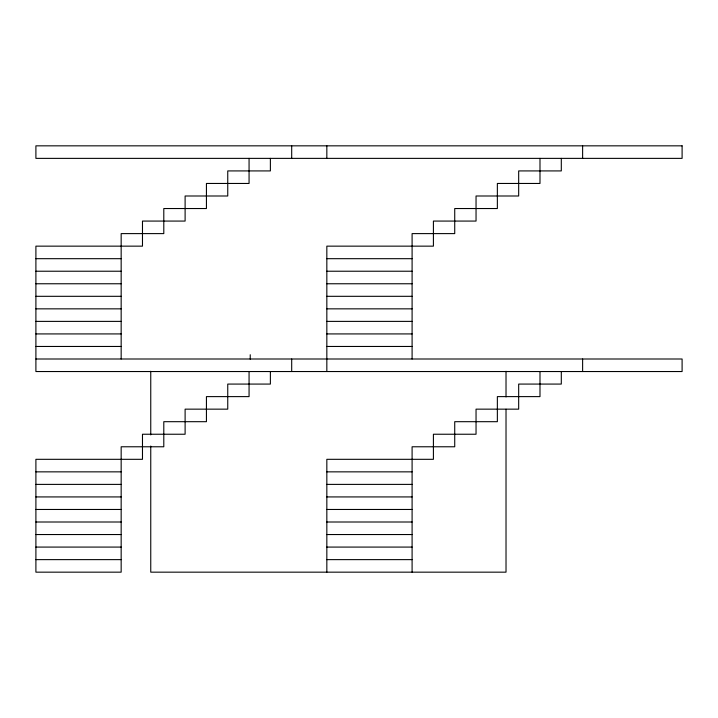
<?xml version="1.0" encoding="UTF-8"?>
<svg xmlns="http://www.w3.org/2000/svg" width="718" height="718" viewBox="0 0 718 718"><rect width="100%" height="100%" fill="white"/><g stroke="black" fill="none" stroke-linecap="round" stroke-linejoin="round"><path stroke-width="1.08" d="M35.9 258.686L121.162 258.686M326.834 258.686L412.096 258.686M35.9 271.224L121.162 271.224M326.834 271.224L412.096 271.224M35.9 283.763L121.162 283.763M326.834 283.763L412.096 283.763M35.9 296.31L121.162 296.31M326.834 296.31L412.096 296.31M35.9 308.848L121.162 308.848M326.834 308.848L412.096 308.848M35.9 321.386L121.162 321.386M326.834 321.386L412.096 321.386M35.9 333.924L121.162 333.924M326.834 333.924L412.096 333.924M35.9 346.462L121.162 346.462M326.834 346.462L412.096 346.462M35.9 359L682.1 359L682.1 371.538L35.9 371.538L35.9 246.148L142.478 246.148L142.478 221.072L185.109 221.072L185.109 195.996L227.75 195.996L227.75 170.92L270.381 170.92L270.381 158.373M35.9 471.852L121.162 471.852M326.834 471.852L412.096 471.852M35.9 484.39L121.162 484.39M326.834 484.39L412.096 484.39M35.9 496.928L121.162 496.928M326.834 496.928L412.096 496.928M35.9 509.466L121.162 509.466M326.834 509.466L412.096 509.466M35.9 522.004L121.162 522.004M326.834 522.004L412.096 522.004M35.9 534.542L121.162 534.542M326.834 534.542L412.096 534.542M35.9 547.08L121.162 547.08M326.834 547.08L412.096 547.08M35.9 559.627L121.162 559.627M326.834 559.627L412.096 559.627M582.621 145.835L582.621 158.373M582.621 359L582.621 371.538M561.305 158.373L561.305 170.92L518.674 170.92L518.674 195.996L476.043 195.996L476.043 221.072L433.412 221.072L433.412 246.148L326.834 246.148L326.834 371.538M561.305 371.538L561.305 384.076L518.674 384.076L518.674 409.152L476.043 409.152L476.043 434.237L433.412 434.237L433.412 459.314L326.834 459.314L326.834 572.165M539.99 158.373L539.99 183.458L497.359 183.458L497.359 208.534L454.727 208.534L454.727 233.61L412.096 233.61L412.096 359M539.99 371.538L539.99 396.614L497.359 396.614L497.359 421.69L454.727 421.69L454.727 446.775L412.096 446.775L412.096 572.165M506.019 371.278L506.019 396.946M506.019 409.224L506.019 572.165L150.753 572.165L150.753 446.049M326.834 145.835L326.834 158.373M291.696 145.835L291.696 158.373M291.696 359L291.696 371.538M270.381 371.538L270.381 384.076L227.75 384.076L227.75 409.152L185.109 409.152L185.109 434.237L142.478 434.237L142.478 459.314L35.9 459.314L35.9 572.165L121.162 572.165L121.162 446.775L163.794 446.775L163.794 421.69L206.434 421.69L206.434 396.614L249.065 396.614L249.065 371.538M250.232 354.737L250.232 359.215M249.065 158.373L249.065 183.458L206.434 183.458L206.434 208.534L163.794 208.534L163.794 233.61L121.162 233.61L121.162 359M150.753 371.278L150.753 434.893M682.1 145.835L35.9 145.835L35.9 158.373L682.1 158.373L682.1 145.835"/></g></svg>
